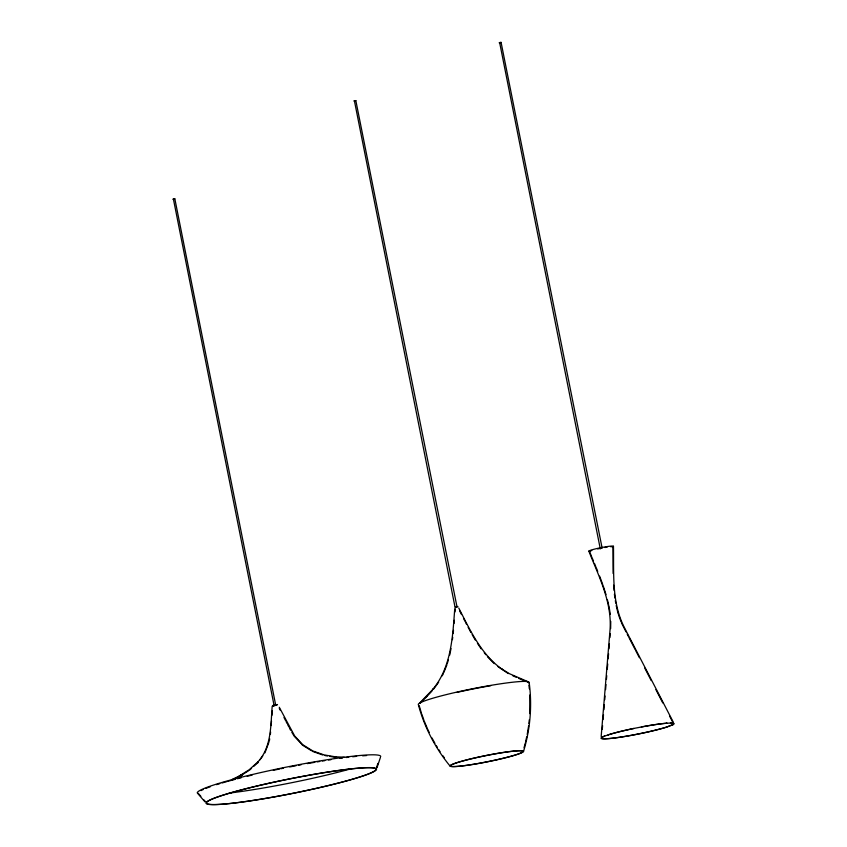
<?xml version="1.0" encoding="UTF-8"?>
<svg xmlns="http://www.w3.org/2000/svg" width="847" height="847" viewBox="0 0 847 847"><rect width="100%" height="100%" fill="white"/><g stroke="black" fill="none" stroke-linecap="round" stroke-linejoin="round"><path stroke-width="1.27" d="M529.767 713.629L529.798 695.006M610.645 628.643L610.751 621.349M272.205 706.186C270.564 725.413 271.802 747.266 257.467 762.385L258.081 761.749L249.304 769.648L239.119 776.106L242.316 774.592L232.046 779.452M270.405 734.243L270.595 731.956M271.125 725.572L271.495 720.998M271.972 715.323L272.342 710.781M454.733 608.834C452.669 636.679 451.419 667.351 432.478 689.765L433.336 688.876L419.519 703.169M454.066 623.413L454.32 620.258M454.998 611.926L455.252 608.877M601.169 736.498L610.041 629.872C612.085 602.037 598.787 576.331 588.834 551.153M602.291 729.278L602.588 725.635M603.096 719.558L603.498 714.699M603.922 709.712L604.335 704.725M604.747 699.728L605.065 695.99M605.584 689.638L606.007 684.556M606.431 679.485L606.748 675.673M607.288 669.183L607.723 663.995M608.157 658.818L608.58 653.746M608.993 648.802L609.406 643.847M609.925 637.579L610.242 633.747M453.198 633.514L453.494 630.306M528.888 723.476L529.29 719.791M452.414 639.707L452.722 637.23M269.335 741.167L269.685 738.859M527.215 734.444L528.613 725.921M449.746 655.038L451.017 648.558M525.627 741.676L526.686 736.858M524.007 747.785L525.362 742.872M523.552 751.353A37.522 3.208 -11.3 0 0 468.37 759.473A37.522 3.208 -11.3 0 0 468.349 765.137A37.522 3.208 -11.3 0 0 523.552 751.353C530.296 729.129 532.276 705.477 529.153 682.46A56.516 4.828 -11.3 0 0 473.748 688.516A56.516 4.828 -11.3 0 0 418.302 704.439C424.273 726.906 435.199 747.996 449.969 765.953M447.322 663.497L448.359 659.866M376.534 767.53L377.9 763.412M377.021 767.7L380.419 757.43M264.91 752.877L268.891 742.343M443.786 672.592L446.972 664.704M442.166 675.832L443.33 673.725M259.976 759.78L262.792 755.831M433.611 689.098L438.672 682.163M425.84 697.547L432.002 691.025M257.859 762.734L258.462 762.099L253.549 766.524M455.464 607.574L456.162 607.288M641.338 727.001L641.391 726.938A37.236 3.176 -11.3 0 1 667.118 723.158L666.684 723.274A36.696 3.134 -11.3 0 0 641.338 727.001L633.757 728.452A37.236 3.176 -11.3 0 0 608.019 734.878L608.442 734.815A36.696 3.134 -11.3 0 1 633.81 728.494L633.757 728.452M420.091 703.328L426.867 696.478M249.621 770.071L251.58 768.293M239.373 776.561L248.595 770.717M232.247 779.928L242.56 775.058L240.432 776.053M272.776 706.186L273.952 705.699M673.28 724.513L667.097 726.97A37.236 3.176 -11.3 0 1 619.284 737.356A37.236 3.176 -11.3 0 1 604.197 736.223L604.684 736.138A36.696 3.134 -11.3 0 0 619.549 737.261A36.696 3.134 -11.3 0 0 666.674 727.033L673.28 724.513A37.236 3.176 -11.3 0 0 670.93 722.989L666.684 723.274M600.301 548.909L499.645 42.572L501.085 42.403L601.963 547.247M456.893 606.844L457.931 606.484L455.008 607.034L354.406 100.793L355.835 100.624L456.978 606.759L455.167 607.14M274.057 705.35L173.402 199.024L174.842 198.854L275.688 705.075M272.935 706.112L273.962 705.805M604.197 736.223L608.442 734.815M276.471 705.075C281.204 703.455 268.065 706.292 274.206 705.551M501.085 42.403L499.158 42.763M355.835 100.624L353.919 100.984M174.842 198.854L172.915 199.214M670.93 722.989L670.443 723.105A36.696 3.134 -11.3 0 1 672.762 724.609M274.788 705.117L276.006 704.958L274.544 705.159M274.417 705.593L275.455 705.487M344.253 757.207L332.733 756.667L335.92 756.911L323.946 754.857L312.734 750.918L302.718 744.682L294.64 735.916L279.277 707.256M325.026 755.566L327.429 755.979M329.843 756.392L332.246 756.805M312.511 751.384L322.686 754.963M527.946 681.676L509.566 673.757L501.382 668.781L502.07 669.225C481.064 654.392 470.149 630.21 458.756 608.04M518.533 678.309L526.358 681.57M512.784 675.747L516.236 677.282M508.306 673.598L498.004 666.642M302.4 745.095L311.495 750.76M487.396 656.69L494.235 663.635M302.813 745.36L294.227 736.234L291.792 732.242M198.24 793.29L200.866 796.328M204.032 799.981L205.323 801.484M197.849 793.628L204.932 801.813M484.262 652.751L485.829 654.72M442.917 755.768L444.336 757.79M477.454 643.318L481.117 648.813M436.163 745.434L437.476 747.53M438.778 749.627L440.08 751.723M469.662 630.253L470.9 632.423M472.15 634.594L475.262 640.014M431.928 737.896L434.913 743.306M468.147 627.405L469.153 629.3M673.323 722.195L624.133 627.076C611.545 602.164 613.948 573.334 613.472 546.273M626.028 631.873L621.412 622.767M627.204 634.149L628.389 636.436M628.961 637.537L635.229 649.681M635.801 650.782L639.39 657.717M644.779 668.135L651.227 680.596M655.874 689.596L662.778 702.946M669.511 715.948L672.539 721.813M459.699 610.994L461.52 614.541M463.531 618.437L464.982 621.253M465.458 622.185L466.549 624.292M279.288 708.399L280.23 710.22M283.978 717.483L285.439 720.31M286.011 721.411L287.144 723.603M287.705 724.704L288.912 727.033M289.515 728.198L290.574 730.241M427.566 729.002L429.185 732.348M424.209 720.977L427.089 727.859M592.106 557.76L593.503 561.106M594.435 563.34L595.833 566.696M589.554 551.545L591.682 556.723M596.309 567.882L597.728 571.418M599.623 576.14L602.778 584.695M618.585 615.07L621.01 621.666M421.7 713.915L423.796 719.802M603.233 585.923L606.018 594.605M419.233 705.752L421.287 712.74M607.352 599.57L608.601 604.525M616.192 605.573L618.183 613.969M608.919 605.764L610.295 614.276M614.403 594.266L614.964 598.056M615.346 600.587L615.716 603.117M528.941 685.234L529.333 688.855M613.641 585.171L614.075 590.37M613.101 573.472L612.953 546.897M349.875 769.097A92.704 7.919 -11.3 0 1 229.378 793.078M201.004 790.6A92.704 7.919 -11.3 0 1 203.216 789.52M206.022 788.335A92.704 7.919 -11.3 0 1 210.342 786.725M216.557 784.661A92.704 7.919 -11.3 0 1 219.807 783.655M222.105 782.967A92.704 7.919 -11.3 0 1 226.985 781.559M228.256 781.209A92.704 7.919 -11.3 0 1 235.053 779.367M237.446 778.742A92.704 7.919 -11.3 0 1 241.13 777.8M247.197 776.286A92.704 7.919 -11.3 0 1 252.11 775.1M273.316 770.325A92.704 7.919 -11.3 0 1 279.595 769.002M280.844 768.737A92.704 7.919 -11.3 0 1 283.374 768.218M289.738 766.948A92.704 7.919 -11.3 0 1 296.079 765.709M298.599 765.233A92.704 7.919 -11.3 0 1 301.108 764.756M307.376 763.613A92.704 7.919 -11.3 0 1 314.777 762.311M317.191 761.898A92.704 7.919 -11.3 0 1 319.753 761.464M322.294 761.051A92.704 7.919 -11.3 0 1 324.825 760.638M328.551 760.045A92.704 7.919 -11.3 0 1 330.986 759.674M339.922 758.372A92.704 7.919 -11.3 0 1 342.527 758.023M346.317 757.525A92.704 7.919 -11.3 0 1 348.742 757.229M352.691 756.763A92.704 7.919 -11.3 0 1 356.651 756.35M362.632 755.82A92.704 7.919 -11.3 0 1 366.592 755.556M197.235 792.919A93.541 7.994 -11.3 0 1 289.007 766.577A93.541 7.994 -11.3 0 1 380.716 756.54M456.84 692.423A55.976 4.786 -11.3 0 1 490.762 685.699M527.48 682.036A55.976 4.786 -11.3 0 1 528.676 682.82M610.719 546.739A11.932 1.016 -11.3 0 1 612.699 547.173M589.808 551.704A11.932 1.016 -11.3 0 1 589.808 551.27M590.571 550.921A11.932 1.016 -11.3 0 1 591.788 550.486M597.643 548.951A11.932 1.016 -11.3 0 1 602.482 547.945M604.874 547.511A11.932 1.016 -11.3 0 1 607.108 547.162M589.872 551.397A12.557 1.069 -11.3 0 1 599.962 547.871A12.557 1.069 -11.3 0 1 613.175 546.559M248.88 801.04A86.352 7.379 -11.3 0 0 375.941 769.33A86.352 7.379 -11.3 0 0 248.933 787.996A86.352 7.379 -11.3 0 0 248.88 801.04M248.595 801.135A86.945 7.422 -11.3 0 0 376.523 769.214A86.945 7.422 -11.3 0 0 248.647 788.017A86.945 7.422 -11.3 0 0 248.595 801.135M468.635 765.032A36.94 3.155 -11.3 0 0 522.991 751.469A36.94 3.155 -11.3 0 0 468.656 759.452A36.94 3.155 -11.3 0 0 468.635 765.032"/></g></svg>
